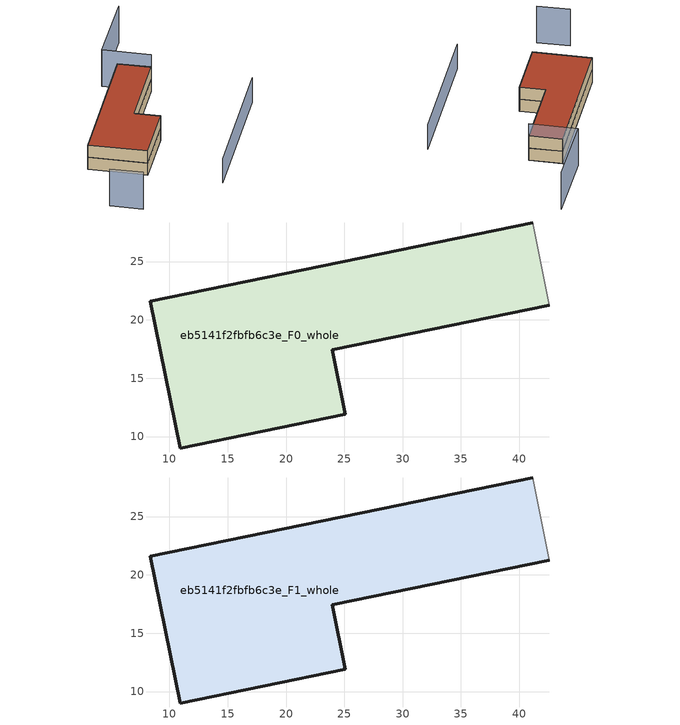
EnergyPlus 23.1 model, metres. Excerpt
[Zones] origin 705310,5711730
eb5141f2fbfb6c3e_F0_whole
 floor ground (EU_floor_Construction): 42.59,21.25 41.14,28.31 8.34,21.59 10.93,9.01 25.08,11.92 23.94,17.42 z0
 wall outside (EU_wall_Construction): 42.59,21.25 23.94,17.42 25.08,11.92 10.93,9.01 8.34,21.59 41.14,28.31 z0:3
 wall adiabatic (EU_wall_Construction): 41.14,28.31 42.59,21.25 z0:3
eb5141f2fbfb6c3e_F1_whole
 floor to eb5141f2fbfb6c3e_F0_whole (EU_floor_Construction): 42.59,21.25 41.14,28.31 8.34,21.59 10.92,9.01 25.08,11.92 23.94,17.42 z3
 wall outside (EU_wall_Construction): 42.59,21.25 23.94,17.42 25.08,11.92 10.93,9.01 8.34,21.59 41.14,28.31 z3:6
 wall adiabatic (EU_wall_Construction): 41.14,28.31 42.59,21.25 z3:6
 roof outside (EU_roof_Construction): 41.14,28.31 42.59,21.25 23.94,17.42 25.08,11.92 10.93,9.01 8.34,21.59 z6
shading: 14.07,-6.74 46.58,-0.1 z0:6; -3.53,11.75 -2.06,4.74 / 42.52,21.24 40.49,31.63 / 40.49,31.63 58.23,35.09 z0:9
[Building]
EU S2 Campaign: North Axis=0; Terrain=City; Solar Distribution=FullExterior
[Site:Location]
London: Latitude=51.5; Longitude=-0.5; Time Zone=0; Elevation=25
[SizingPeriod:WeatherFileDays]
AnnualSizingPeriod: Begin Month=1; Begin Day of Month=1; End Month=12; End Day of Month=31; Day of Week for Start Day=Monday; Use Weather File Daylight Saving Period=No; Use Weather File Rain and Snow Indicators=No
[MATERIAL]
EU_InternalMass_Material: Roughness=MediumRough; Thickness=0.1; Conductivity=1; Density=1800; Specific Heat=900; Thermal Absorptance=0.9; Solar Absorptance=0.7; Visible Absorptance=0.7
[MATERIAL:NOMASS] Roughness=MediumRough; Thermal Absorptance=0.9; Solar Absorptance=0.7; Visible Absorptance=0.7
Name | Thermal Resistance
EU_wall_NoMass | 1.04674
EU_roof_NoMass | 4.32442
EU_floor_NoMass | 2.04616
[CONSTRUCTION]
EU_wall_Construction: EU_wall_NoMass
EU_roof_Construction: EU_roof_NoMass
EU_floor_Construction: EU_floor_NoMass
EU_InternalMass_Construction: EU_InternalMass_Material
[ZONE] Type=1; Multiplier=1; Ceiling Height=autocalculate; Volume=968.213; Floor Area=autocalculate; Part of Total Floor Area=Yes
eb5141f2fbfb6c3e_F0_whole; eb5141f2fbfb6c3e_F1_whole
[INTERNALMASS] Construction=EU_InternalMass_Construction; Surface Area=322.737
Name | Zone or ZoneList
eb5141f2fbfb6c3e_F0_whole_EU_InternalMass | eb5141f2fbfb6c3e_F0_whole
eb5141f2fbfb6c3e_F1_whole_EU_InternalMass | eb5141f2fbfb6c3e_F1_whole
[OTHEREQUIPMENT] Fuel Type=Electricity; Design Level Calculation Method=Watts/Area; Power per Zone Floor Area=1; Fraction Latent=0; Fraction Radiant=0; Fraction Lost=0; Carbon Dioxide Generation Rate=0; EndUse Subcategory=EU_Step8_InternalGains
Name | Zone or ZoneList or Space or SpaceList | Schedule
EU_Step8_InternalGain_eb5141f2fbfb6c3e_F0_whole_f000 | eb5141f2fbfb6c3e_F0_whole | EU_Step8_GainSchedule_eb5141f2fbfb6c3e_F0_whole_f000
EU_Step8_InternalGain_eb5141f2fbfb6c3e_F1_whole_f000 | eb5141f2fbfb6c3e_F1_whole | EU_Step8_GainSchedule_eb5141f2fbfb6c3e_F1_whole_f000
[ZONEVENTILATION:DESIGNFLOWRATE] Schedule=EU_AlwaysOn; Design Flow Rate Calculation Method=AirChanges/Hour; Air Changes per Hour=0.488719; Ventilation Type=Natural; Fan Pressure Rise=0; Fan Total Efficiency=1; Constant Term Coefficient=1; Temperature Term Coefficient=0; Velocity Term Coefficient=0; Velocity Squared Term Coefficient=0; Minimum Indoor Temperature=-100; Maximum Indoor Temperature=100; Delta Temperature=-100; Minimum Outdoor Temperature=-100; Maximum Outdoor Temperature=100; Maximum Wind Speed=40
Name | Zone or ZoneList or Space or SpaceList
EU_ConstantAir_eb5141f2fbfb6c3e_F0_whole | eb5141f2fbfb6c3e_F0_whole
EU_ConstantAir_eb5141f2fbfb6c3e_F1_whole | eb5141f2fbfb6c3e_F1_whole
[HVACTEMPLATE:THERMOSTAT] Constant Heating Setpoint=20; Constant Cooling Setpoint=50
EU_HeatOnly_eb5141f2fbfb6c3e_F0_whole; EU_HeatOnly_eb5141f2fbfb6c3e_F1_whole
[HVACTEMPLATE:ZONE:IDEALLOADSAIRSYSTEM] System Availability Schedule=EU_AlwaysOn; Maximum Heating Supply Air Temperature=50; Minimum Cooling Supply Air Temperature=13; Maximum Heating Supply Air Humidity Ratio=0.0156; Minimum Cooling Supply Air Humidity Ratio=0.0077; Heating Limit=NoLimit; Cooling Limit=NoLimit; Heating Availability Schedule=EU_AlwaysOn; Cooling Availability Schedule=EU_CoolingOff; Dehumidification Control Type=ConstantSensibleHeatRatio; Cooling Sensible Heat Ratio=0.7; Dehumidification Setpoint=60; Humidification Control Type=None; Humidification Setpoint=30; Outdoor Air Method=None; Outdoor Air Flow Rate per Person=0.00944; Outdoor Air Flow Rate per Zone Floor Area=0; Outdoor Air Flow Rate per Zone=0; Demand Controlled Ventilation Type=None; Outdoor Air Economizer Type=NoEconomizer; Heat Recovery Type=None; Sensible Heat Recovery Effectiveness=0.7; Latent Heat Recovery Effectiveness=0.65
Name | Template Thermostat
eb5141f2fbfb6c3e_F0_whole | EU_HeatOnly_eb5141f2fbfb6c3e_F0_whole
eb5141f2fbfb6c3e_F1_whole | EU_HeatOnly_eb5141f2fbfb6c3e_F1_whole
[SIZING:ZONE] Zone Cooling Design Supply Air Temperature Input Method=SupplyAirTemperature; Zone Cooling Design Supply Air Temperature=13; Zone Heating Design Supply Air Temperature Input Method=SupplyAirTemperature; Zone Heating Design Supply Air Temperature=50; Zone Cooling Design Supply Air Humidity Ratio=0.008; Zone Heating Design Supply Air Humidity Ratio=0.008; Cooling Design Air Flow Method=DesignDay; Cooling Design Air Flow Rate=0; Cooling Minimum Air Flow per Zone Floor Area=0.000762; Cooling Minimum Air Flow=0; Cooling Minimum Air Flow Fraction=0.2; Heating Design Air Flow Method=DesignDay; Heating Design Air Flow Rate=0; Heating Maximum Air Flow per Zone Floor Area=0.002032; Heating Maximum Air Flow=0.141576; Heating Maximum Air Flow Fraction=0.3; Account for Dedicated Outdoor Air System=No; Dedicated Outdoor Air System Control Strategy=NeutralSupplyAir; Dedicated Outdoor Air Low Setpoint Temperature for Design=autosize; Dedicated Outdoor Air High Setpoint Temperature for Design=autosize; Zone Load Sizing Method=Sensible Load Only No Latent Load; Zone Latent Cooling Design Supply Air Humidity Ratio Input Method=HumidityRatioDifference; Zone Cooling Design Supply Air Humidity Ratio Difference=0.005; Zone Latent Heating Design Supply Air Humidity Ratio Input Method=HumidityRatioDifference; Zone Humidification Design Supply Air Humidity Ratio Difference=0.005
eb5141f2fbfb6c3e_F0_whole; eb5141f2fbfb6c3e_F1_whole
[SCHEDULE:CONSTANT]
Name | Hourly Value
EU_AlwaysOn | 1
EU_CoolingOff | 0
[SCHEDULE:FILE] Column Number=1; Rows to Skip at Top=0; Number of Hours of Data=8760; Column Separator=Comma; Interpolate to Timestep=No; Minutes per Item=60; Adjust Schedule for Daylight Savings=Yes
Name | File
EU_Step8_GainSchedule_eb5141f2fbfb6c3e_F0_whole_f000 | ../../schedules/eb5141f2fbfb6c3e/eb5141f2fbfb6c3e_F0_whole_f000_gain.csv
EU_Step8_GainSchedule_eb5141f2fbfb6c3e_F1_whole_f000 | ../../schedules/eb5141f2fbfb6c3e/eb5141f2fbfb6c3e_F1_whole_f000_gain.csv
